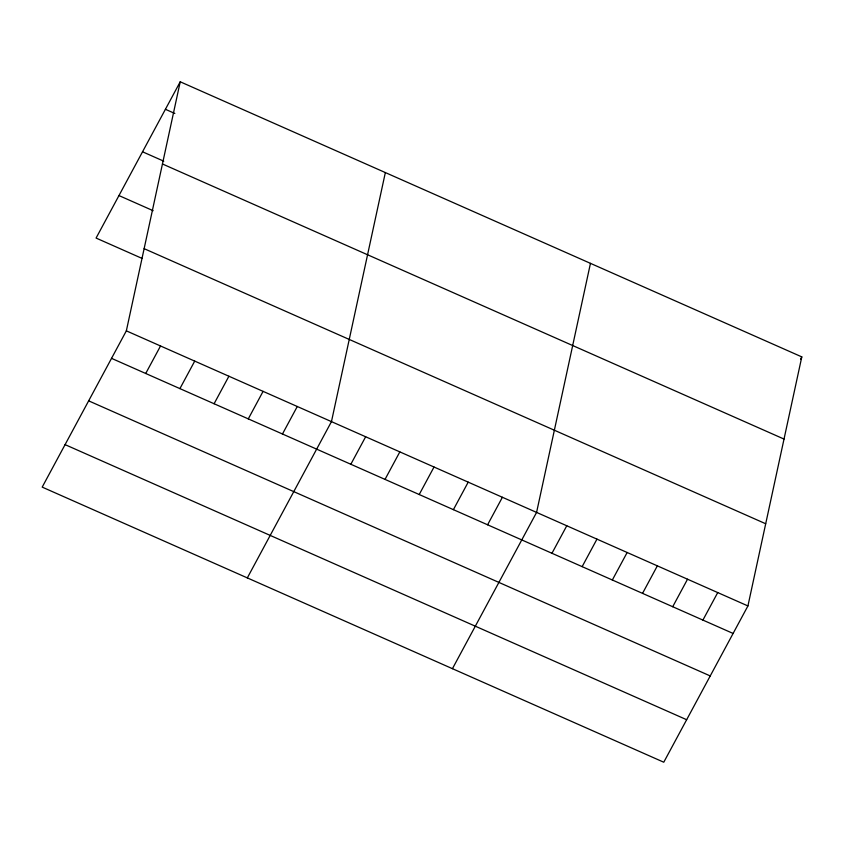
<?xml version="1.0" encoding="UTF-8"?>
<svg xmlns="http://www.w3.org/2000/svg" width="844" height="844" viewBox="0 0 844 844"><rect width="100%" height="100%" fill="white"/><g stroke="black" fill="none" stroke-linecap="round" stroke-linejoin="round"><path stroke-width="1.27" d="M126.347 330.848L180.226 81.784L801.8 356.885L747.921 605.939L663.774 762.216L42.2 487.115L126.347 330.848L747.921 605.939M385.349 172.566L331.46 421.631L247.324 577.897M590.462 263.349L536.584 512.413L452.437 668.68M180.226 81.784L96.079 238.061L142.056 258.412M145.717 373.481L160.529 345.977M179.909 388.62L194.721 361.105M214.091 403.748L228.903 376.234M248.284 418.877L263.085 391.363M282.466 434.006L297.278 406.502M350.84 464.263L365.652 436.759M385.022 479.392L399.834 451.888M419.215 494.531L434.027 467.017M453.397 509.66L468.209 482.146M487.589 524.789L502.402 497.274M551.965 553.274L566.778 525.77M582.149 566.64L596.961 539.137M612.343 579.997L627.155 552.493M642.537 593.364L657.349 565.86M800.566 359.175L801.8 356.885M672.721 606.72L687.533 579.216M702.915 620.087L717.727 592.583M165.413 109.298L174.845 113.465M142.53 151.783L163.757 161.183M162.449 163.979L784.023 439.07M118.962 195.565L153.144 210.694M144.124 248.653L765.698 523.755M111.535 358.352L733.109 633.454M88.652 400.847L710.226 675.938M65.083 444.63L686.657 719.721"/></g></svg>
